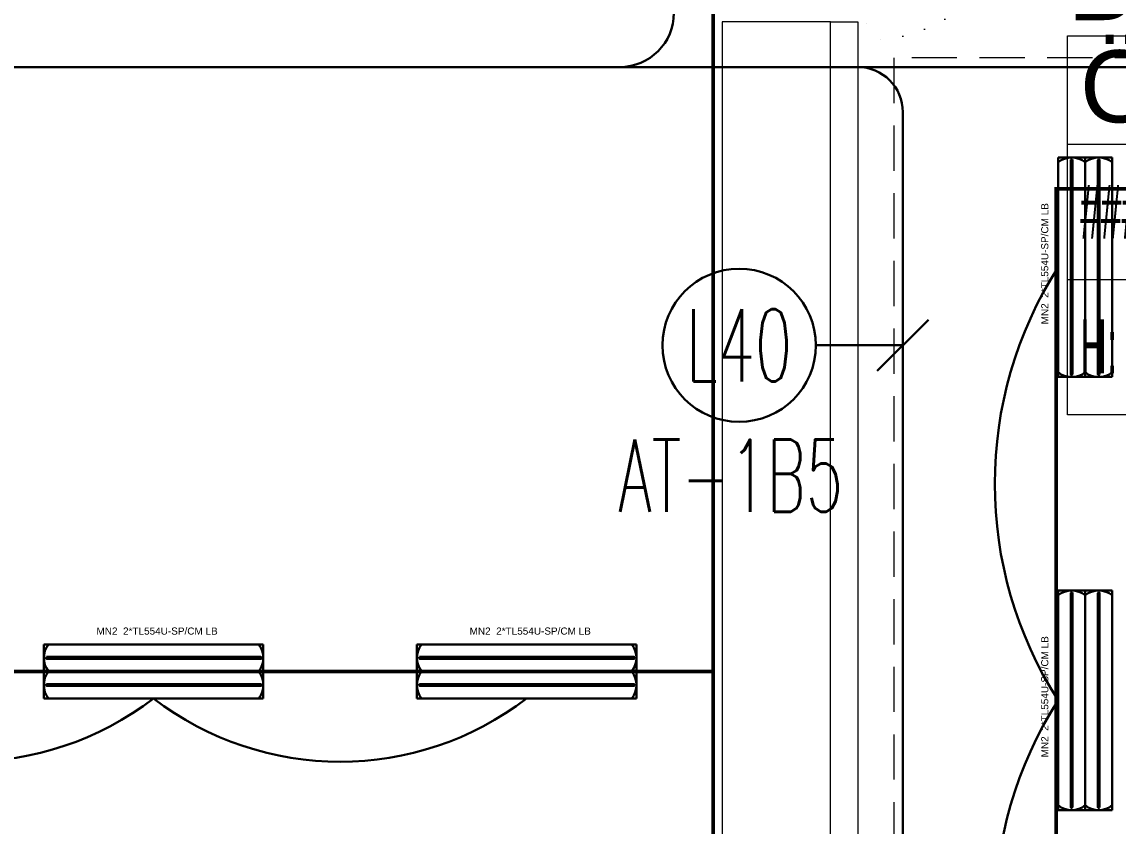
# Model space of a CAD drawing. Header units: metres. Extents: x -13316 to 152404, y -3899 to 30226.
# Drawn here: x 67177 to 67784, y 1474 to 1920 of the extents above; entities that cross this region are included whole.
import ezdxf
from ezdxf.enums import TextEntityAlignment as Align
from ezdxf.xclip import XClip

# ---------------------------------------------------------------- set-up
doc = ezdxf.new("R2010")
doc.units = ezdxf.units.M
doc.header["$LTSCALE"] = 100
doc.header["$MEASUREMENT"] = 0
doc.header["$XCLIPFRAME"] = 0
doc.linetypes.add('DOT2', pattern=[0.125, 0, -0.125])
doc.linetypes.add('HIDDEN', pattern=[0.375, 0.25, -0.125])
doc.layers.get('0').update_dxf_attribs({"color": 9, "lineweight": 9})
for name, color, linetype, lineweight in [('00', 9, 'Continuous', 9), ('05', 9, 'Continuous', 9), ('06B', 9, 'Continuous', 9), ('06D', 9, 'Continuous', 9), ('10', 9, 'Continuous', 9), ('15', 9, 'Continuous', 9), ('20', 9, 'DOT2', 9), ('21_mahal200', 9, 'Continuous', 9), ('E-2x54 W SIVAÜSTÜ FLUORESAN YÜKSEK TAVAN ARMATÜRÜ', 7, 'Continuous', 30), ('E-KABLO', 7, 'Continuous', 30), ('E-LINYE', 7, 'Continuous', 30)]:
    doc.layers.add(name, color=color, linetype=linetype, lineweight=lineweight)
doc.styles.add('Arial', font='arial.ttf', dxfattribs={"height": 2.5})
doc.styles.add('E-YAZI', font='txttw.shx')
doc.styles.add('MuuM_TEXT-STANDART', font='ARIALN.TTF')

# ---------------------------------------------------------------- blocks, each defined once
blk = doc.blocks.new('2x54 W SIVAÜSTÜ FLUORESAN YÜKSEK TAVAN ARMATÜRÜ')
at = {"layer": 'E-2x54 W SIVAÜSTÜ FLUORESAN YÜKSEK TAVAN ARMATÜRÜ', "color": 4}
for p, q in [((-60.8, 15), (-60.8, -15)), ((-60.8, 15), (60.8, 15)), ((60.8, 15), (60.8, 0)), ((-60, 0), (-15, 0)), ((15, 0), (60, 0)), ((60.8, 0), (60.8, -15)), ((-60.8, -15), (60.8, -15))]:
    blk.add_line(p, q, dxfattribs=at)
at = {"layer": 'E-2x54 W SIVAÜSTÜ FLUORESAN YÜKSEK TAVAN ARMATÜRÜ', "color": 7}
for p, q in [((-59.27, 8.01), (59.32, 8.01)), ((-59.16, 7.01), (59.44, 7)), ((-60.8, 0), (60.8, 0)), ((-59.27, -6.99), (59.32, -6.99)), ((-59.16, -7.99), (59.44, -8))]:
    blk.add_line(p, q, dxfattribs=at)
for centre in [(-59.23, 7.63), (-59.23, 7.33), (59.36, 7.63), (59.36, 7.33), (-59.23, -7.37), (-59.23, -7.67), (59.36, -7.37), (59.36, -7.67)]:
    blk.add_circle(centre, 0.11, dxfattribs=at)
for centre, radius, start, end in [((-48.66, 7.5), 12.14, 141.85995, 218.14005), ((48.66, 7.5), 12.14, 321.85995, 38.14005), ((-59.12, 7.51), 0.515, 106.86737, 266.76121), ((-59.32, 7.49), 0.519, 289.2244, 84.40418), ((59.47, 7.51), 0.515, 106.86737, 266.76121), ((59.27, 7.49), 0.519, 289.2244, 84.40418), ((-48.66, -7.5), 12.14, 141.85995, 218.14005), ((48.66, -7.5), 12.14, 321.85995, 38.14005), ((-59.12, -7.49), 0.515, 106.86737, 266.76121), ((-59.32, -7.51), 0.519, 289.2244, 84.40418), ((59.47, -7.49), 0.515, 106.86737, 266.76121), ((59.27, -7.51), 0.519, 289.2244, 84.40418)]:
    blk.add_arc(centre, radius, start, end, dxfattribs=at)
at = {"layer": 'E-2x54 W SIVAÜSTÜ FLUORESAN YÜKSEK TAVAN ARMATÜRÜ', "color": 7, "style": 'Arial'}
blk.add_text('MN2  2*TL554U-SP/CM LB', height=3.9508, dxfattribs=at).set_placement((-31.61, 20.4))
blk = doc.blocks.new('p-işyeri')
at = {"color": 0, "const_width": 2}
blk.add_lwpolyline([(200, 0), (200, 700), (-200, 700), (-200, 0)], close=True, dxfattribs=at)
blk = doc.blocks.new('p-birim')
blk.add_lwpolyline([(0, 0), (1, 0), (1, 1), (0, 1)], close=True)
blk = doc.blocks.new('p-al-01')
at = {"layer": '06B'}
for points in [[(27.05, 4.35), (27.05, 10.6), (42.05, 10.6), (42.05, 8.72), (29.3, 8.72), (29.3, 8.72), (29.3, 4.35), (27.05, 4.35)], [(27.05, -0.65), (27.05, -6.9), (42.05, -6.9), (42.05, -5.03), (29.3, -5.03), (29.3, -5.03), (29.3, -0.65), (27.05, -0.65)]]:
    blk.add_lwpolyline(points, dxfattribs=at)
at = {"layer": '06D'}
for p, q in [((115.67, 4.35), (28.8, 4.35)), ((28.8, -0.65), (115.67, -0.65))]:
    blk.add_line(p, q, dxfattribs=at)
at = {"layer": '10'}
for points in [[(25.67, -0.65), (25.67, 4.35), (20.67, 4.35), (20.67, -0.65)], [(30.67, -0.65), (30.67, 4.35), (25.67, 4.35), (25.67, -0.65)], [(110.67, -0.65), (110.67, 4.35), (105.67, 4.35), (105.67, -0.65)], [(115.67, -0.65), (115.67, 4.35), (110.67, 4.35), (110.67, -0.65)]]:
    blk.add_lwpolyline(points, close=True, dxfattribs=at)
at = {"layer": '15'}
blk.add_lwpolyline([(105.67, 1.85), (30.67, 1.85)], dxfattribs=at)
at = {"layer": '20'}
blk.add_lwpolyline([(110.67, -0.65), (110.67, -85.65)], dxfattribs=at)
blk.add_arc((110.67, -0.65), 85, 180, 270, dxfattribs=at)
blk = doc.blocks.new('0_roomno2')
blk.add_lwpolyline([(19.375, -10.5), (0, -10.5), (0, 0), (19.375, 0)], close=True)
for points in [[(0, -3), (19.375, -3)], [(8.125, -3), (8.125, -10.5)], [(11.875, -3), (11.875, -10.5)], [(15.625, -3), (15.625, -10.5)], [(0, -6.75), (8.125, -6.75)]]:
    blk.add_lwpolyline(points)
at = {"style": 'MuuM_TEXT-STANDART', "width": 0.6}
blk.add_text('H:', height=1.5, dxfattribs=at).set_placement((0.35, -8.608), align=Align.MIDDLE_LEFT)
at = {"style": 'Arial'}
blk.add_attdef('ODANO', (0, 1.17), '', height=2, dxfattribs=at)
blk.add_attdef('MEKANADI', text='', height=2, dxfattribs=at).set_placement((0.35, -3), align=Align.BOTTOM_LEFT)
at = {"style": 'MuuM_TEXT-STANDART', "width": 0.6}
for tag, p in [('YER01', (10, -4.5)), ('TAVAN01', (13.75, -4.5)), ('DUVAR01', (17.5, -4.5)), ('YER02', (10, -6.75)), ('TAVAN02', (13.75, -6.75)), ('DUVAR02', (17.5, -6.75)), ('YER03', (10, -9)), ('TAVAN03', (13.75, -9)), ('DUVAR03', (17.5, -9))]:
    blk.add_attdef(tag, text='', height=1.5, dxfattribs=at).set_placement(p, align=Align.MIDDLE_CENTER)
for tag, p in [('M2', (0.35, -4.875)), ('TEMIZTAVANYUKSEKLIGI', (1.8, -8.608))]:
    blk.add_attdef(tag, text='', height=1.5, dxfattribs=at).set_placement(p, align=Align.MIDDLE_LEFT)
blk = doc.blocks.new('1.bod.mimari1.elk')
at = {"layer": '00'}
blk.add_lwpolyline([(11305, -7365), (11305, -7365), (11305, -7030), (11320, -7030), (11320, -7750), (11305, -7750), (11305, -7380), (11305, -7380), (11305, -7365)], dxfattribs=at)
at = {"layer": '20', "linetype": 'HIDDEN'}
blk.add_lwpolyline([(11340, -7729.98), (11900, -7729.98), (11900, -7049.98), (11340, -7049.98)], close=True, dxfattribs=at)
at = {"xscale": -1}
blk.add_blockref('p-al-01', (11435.67, -6954.6), dxfattribs=at)
at = {"layer": '05', "xscale": 60.00000000000003, "yscale": 720}
blk.add_blockref('p-birim', (11245, -7750), dxfattribs=at)
at = {"layer": '06D', "color": 89, "linetype": 'HIDDEN', "true_color": 0x2e4d23}
for p, rotation in [((11240, -7190), 90), ((11630, -7122.5), 180), ((11240, -7590), 90)]:
    blk.add_blockref('p-işyeri', p, dxfattribs=dict(at, rotation=rotation))
ref = blk.add_blockref('p-işyeri', (11240, -7190), dxfattribs=dict(at, rotation=90))
XClip(ref).set_block_clipping_path([(-290.0000043055, -461.2174844945), (311.4007203042, 30)])
ref = blk.add_blockref('p-işyeri', (11240, -7590), dxfattribs=dict(at, rotation=90))
XClip(ref).set_block_clipping_path([(-290.0000043055, -461.2174844945), (311.4007203042, 30)])
at = {"layer": '21_mahal200'}
ref = blk.add_blockref('0_roomno2', (11436.24, -7037.69), dxfattribs=dict(at, xscale=20, yscale=20, zscale=20))
ref.add_attrib('ODANO', 'B1-19', (11436.24, -7029.04), dxfattribs={"layer": '0', "height": 40, "style": 'Arial'})
ref.add_attrib('MEKANADI', 'ÖN DÜZEN', dxfattribs={"layer": '0', "height": 40, "style": 'Arial'}).set_placement((11443.24, -7097.69), align=Align.BOTTOM_LEFT)
ref.add_attrib('M2', '##### m2', dxfattribs={"layer": '0', "height": 30, "style": 'MuuM_TEXT-STANDART', "width": 0.6}).set_placement((11443.24, -7135.19), align=Align.MIDDLE_LEFT)
ref.add_attrib('TEMIZTAVANYUKSEKLIGI', '6.55 M', dxfattribs={"layer": '0', "height": 30, "style": 'MuuM_TEXT-STANDART', "width": 0.6}).set_placement((11472.24, -7209.85), align=Align.MIDDLE_LEFT)
ref.add_attrib('YER01', 'Y01', dxfattribs={"layer": '0', "height": 30, "style": 'MuuM_TEXT-STANDART', "width": 0.6}).set_placement((11636.24, -7127.69), align=Align.MIDDLE_CENTER)
ref.add_attrib('TAVAN01', 'T09', dxfattribs={"layer": '0', "height": 30, "style": 'MuuM_TEXT-STANDART', "width": 0.6}).set_placement((11711.24, -7127.69), align=Align.MIDDLE_CENTER)
ref.add_attrib('DUVAR01', 'D01', dxfattribs={"layer": '0', "height": 30, "style": 'MuuM_TEXT-STANDART', "width": 0.6}).set_placement((11786.24, -7127.69), align=Align.MIDDLE_CENTER)
ref.add_attrib('YER02', 'Y16', dxfattribs={"layer": '0', "height": 30, "style": 'MuuM_TEXT-STANDART', "width": 0.6}).set_placement((11636.24, -7172.69), align=Align.MIDDLE_CENTER)
ref.add_attrib('DUVAR02', 'D07', dxfattribs={"layer": '0', "height": 30, "style": 'MuuM_TEXT-STANDART', "width": 0.6}).set_placement((11786.24, -7172.69), align=Align.MIDDLE_CENTER)

msp = doc.modelspace()

# ---------------------------------------------------------------- linework, layer by layer
at = {"layer": 'E-KABLO', "color": 5}
for p, q in [((66835.8, 1895), (67508.24, 1895)), ((67508.24, 1895), (67640, 1895)), ((67640, 1895), (67674.85, 1895)), ((67674.85, 1895), (67834.41, 1895))]:
    msp.add_line(p, q, dxfattribs=at)
at = {"layer": 'E-KABLO', "color": 6}
msp.add_line((67665, 1160), (67665, 1870), dxfattribs=at)
at = {"layer": 'E-KABLO', "color": 4}
msp.add_arc((67508.24, 1925), 30, 270, 0, dxfattribs=at)
at = {"layer": 'E-KABLO', "color": 6}
for centre, radius, start, end in [((67640, 1870), 25, 0, 90), ((67938.88, 1664), 222.94, 147.43422, 212.56578), ((67146.67, 1679.79), 169.84, 232.52541, 307.47459), ((67353.33, 1679.79), 169.84, 232.52541, 307.47459), ((67938.88, 1424), 222.94, 147.43422, 212.56578)]:
    msp.add_arc(centre, radius, start, end, dxfattribs=at)
at = {"layer": 'E-LINYE', "color": 7, "linetype": 'Continuous'}
for p, q in [((67679.14, 1754.9), (67650.86, 1726.62)), ((67616.8, 1740.76), (67665, 1740.76))]:
    msp.add_line(p, q, dxfattribs=at)
msp.add_circle((67574.36, 1740.76), 42.44, dxfattribs=at)

# ---------------------------------------------------------------- block references
at = {"layer": '06D'}
msp.add_blockref('1.bod.mimari1.elk', (56320, 8950), dxfattribs=at)
at = {"layer": 'E-2x54 W SIVAÜSTÜ FLUORESAN YÜKSEK TAVAN ARMATÜRÜ', "color": 6, "rotation": 90}
for p in [(67766, 1784), (67766, 1544)]:
    msp.add_blockref('2x54 W SIVAÜSTÜ FLUORESAN YÜKSEK TAVAN ARMATÜRÜ', p, dxfattribs=at)
at = {"layer": 'E-2x54 W SIVAÜSTÜ FLUORESAN YÜKSEK TAVAN ARMATÜRÜ', "color": 6}
for p in [(67250, 1560), (67456.67, 1560)]:
    msp.add_blockref('2x54 W SIVAÜSTÜ FLUORESAN YÜKSEK TAVAN ARMATÜRÜ', p, dxfattribs=at)

# ---------------------------------------------------------------- texts
at = {"layer": 'E-LINYE', "color": 3, "linetype": 'Continuous', "style": 'E-YAZI', "width": 0.6}
for s, p in [('L40', (67574.36, 1740.76)), ('AT-1B5', (67569.64, 1668.55))]:
    msp.add_text(s, height=40, dxfattribs=at).set_placement(p, align=Align.MIDDLE_CENTER)

doc.saveas('drawing.dxf')
